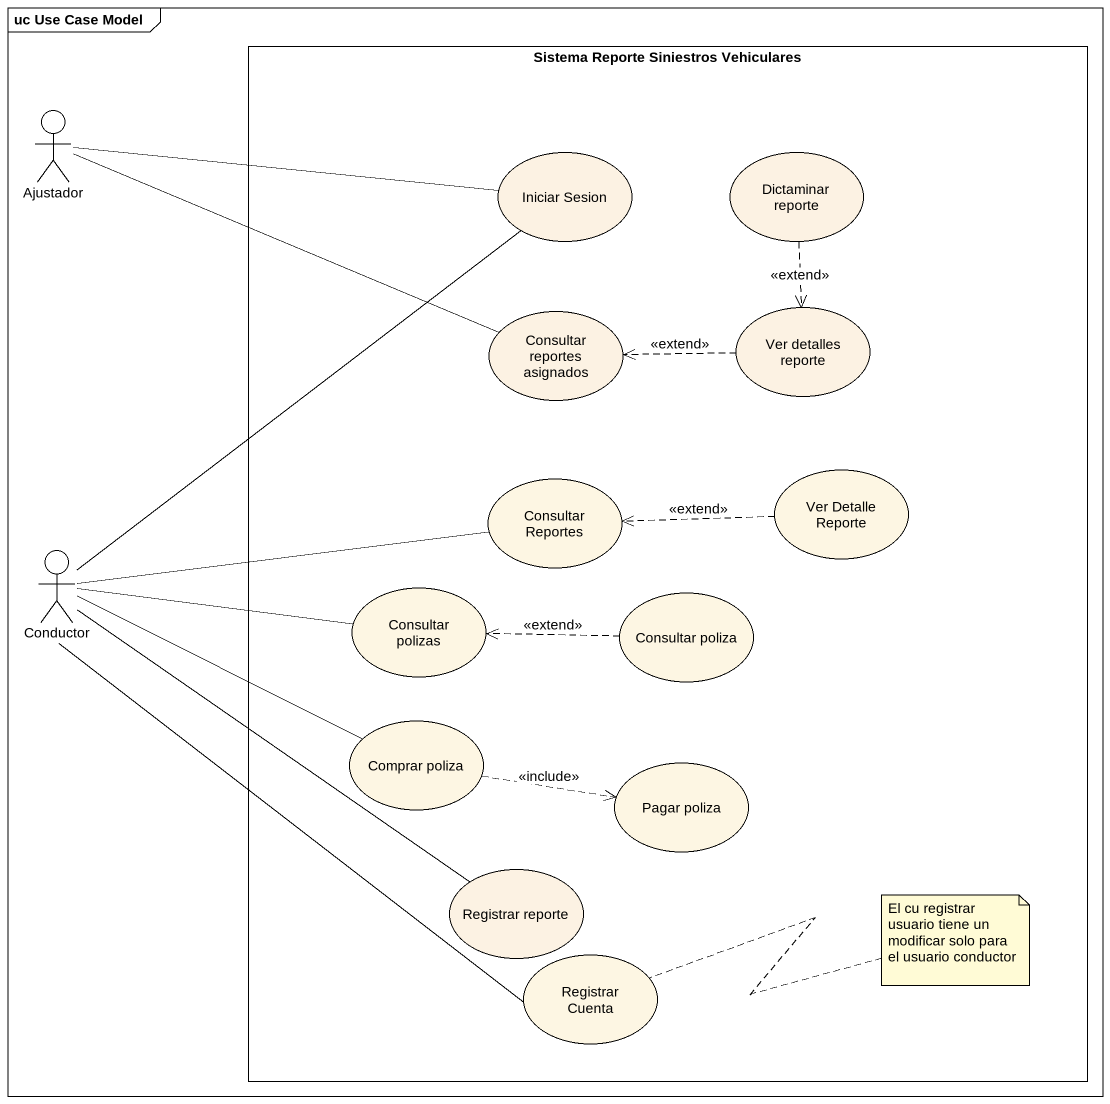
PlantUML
@startuml
mainframe uc Use Case Model
rectangle "Sistema Reporte Siniestros Vehiculares" as Sistema_Reporte_Siniestros {
  usecase "Iniciar Sesion" as Iniciar_Sesion #FCF2E3
  usecase "Dictaminar reporte" as Dictaminar_reporte #FCF2E3
  usecase "Consultar reportes asignados" as Consultar_reportes_asignados #FCF2E3
  usecase "Ver detalles reporte" as Ver_detalles_reporte #FCF2E3
  usecase "Consultar Reportes" as Consultar_Reportes
  usecase "Ver Detalle Reporte" as Ver_Detalle_Reporte
  usecase "Consultar polizas" as Consultar_polizas
  usecase "Consultar poliza" as Consultar_poliza
  usecase "Comprar poliza" as Comprar_poliza
  usecase "Pagar poliza" as Pagar_poliza
  usecase "Registrar reporte" as Registrar_reporte #FCF2E3
  usecase "Registrar Cuenta" as Registrar_Cuenta
}
actor Ajustador
actor Conductor
Ajustador -right- Iniciar_Sesion
Ajustador -right- Consultar_reportes_asignados
Dictaminar_reporte ..> Ver_detalles_reporte : <<extend>>
Ver_detalles_reporte .left.> Consultar_reportes_asignados : <<extend>>
Ver_Detalle_Reporte .left.> Consultar_Reportes : <<extend>>
Conductor -up- Iniciar_Sesion
Conductor -right- Consultar_Reportes
Conductor -right- Consultar_polizas
Conductor -right- Comprar_poliza
Conductor -- Registrar_reporte
Conductor -- Registrar_Cuenta
Consultar_poliza .left.> Consultar_polizas : <<extend>>
Comprar_poliza .right.> Pagar_poliza : <<include>>
note right of Registrar_Cuenta : El cu registrar usuario tiene un modificar solo para el usuario conductor
@enduml
